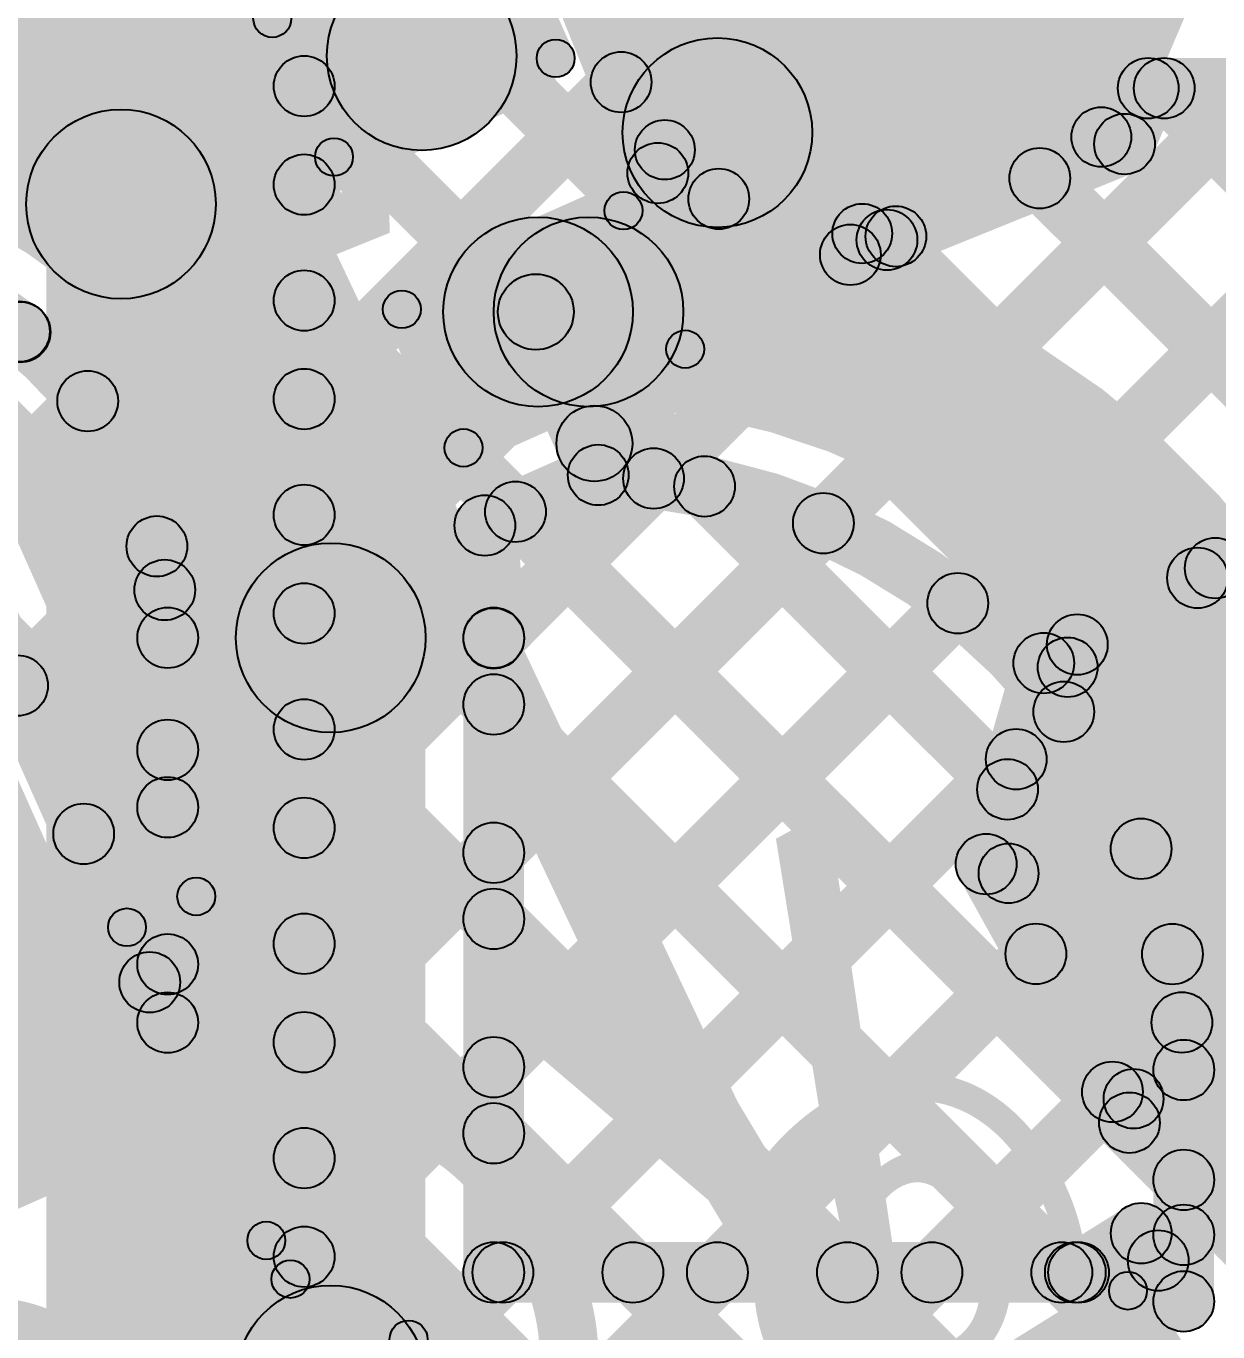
# Model space of a CAD drawing. Header units: millimetres. Extents: x -2.17 to 2.17, y -2.17 to 2.17.
# Drawn here: x -1.2422 to -1.085, y -0.6432 to -0.4709 of the extents above; entities that cross this region are included whole.
import ezdxf

# ---------------------------------------------------------------- set-up
doc = ezdxf.new("R2010")
doc.units = ezdxf.units.MM
doc.header["$MEASUREMENT"] = 0
for name, color, linetype in [('BottomLayer', 5, 'Continuous'), ('BottomOverlay', 54, 'Continuous'), ('BottomPaste', 16, 'Continuous'), ('BottomSolder', 6, 'Continuous'), ('Mechanical2', 216, 'Continuous'), ('TopLayer', 1, 'Continuous'), ('TopOverlay', 2, 'Continuous'), ('TopPaste', 8, 'Continuous'), ('TopSolder', 216, 'Continuous')]:
    doc.layers.add(name, color=color, linetype=linetype)

# ---------------------------------------------------------------- blocks, each defined once
blk = doc.blocks.new('TEST_POINT_B_108')
at = {"layer": 'BottomLayer'}
blk.add_hatch(color=5, dxfattribs=at).paths.add_polyline_path([(0.015, 0.03), (-0.015, 0.03), (-0.03, 0.015), (-0.03, -0.015), (-0.015, -0.03), (0.015, -0.03), (0.03, -0.015), (0.03, 0.015)])
at = {"layer": 'BottomOverlay'}
for points in [[(-0.01978, 0.03978), (-0.01422, 0.03422), (-0.03422, 0.01422), (-0.03978, 0.01978)], [(0.017, 0.04094), (0.017, 0.03306), (-0.017, 0.03306), (-0.017, 0.04094)], [(0.017, 0.04094), (0.017, 0.03306), (-0.017, 0.03306), (-0.017, 0.04094)], [(0.03978, 0.01978), (0.03422, 0.01422), (0.01422, 0.03422), (0.01978, 0.03978)], [(-0.03306, -0.017), (-0.04094, -0.017), (-0.04094, 0.017), (-0.03306, 0.017)], [(0.04094, -0.017), (0.03306, -0.017), (0.03306, 0.017), (0.04094, 0.017)], [(-0.01422, -0.03422), (-0.01978, -0.03978), (-0.03978, -0.01978), (-0.03422, -0.01422)], [(0.03422, -0.01422), (0.03978, -0.01978), (0.01978, -0.03978), (0.01422, -0.03422)], [(0.017, -0.03306), (0.017, -0.04094), (-0.017, -0.04094), (-0.017, -0.03306)], [(0.017, -0.03306), (0.017, -0.04094), (-0.017, -0.04094), (-0.017, -0.03306)]]:
    blk.add_hatch(color=54, dxfattribs=at).paths.add_polyline_path(points)
h = blk.add_hatch(color=54, dxfattribs=at)
edge = h.paths.add_edge_path()
edge.add_arc((-0.017, 0.037), 0.00394, 0, 360)
h = blk.add_hatch(color=54, dxfattribs=at)
edge = h.paths.add_edge_path()
edge.add_arc((-0.017, 0.037), 0.00394, 0, 360)
h = blk.add_hatch(color=54, dxfattribs=at)
edge = h.paths.add_edge_path()
edge.add_arc((-0.017, 0.037), 0.00394, 0, 360)
h = blk.add_hatch(color=54, dxfattribs=at)
edge = h.paths.add_edge_path()
edge.add_arc((0.017, 0.037), 0.00394, 0, 360)
h = blk.add_hatch(color=54, dxfattribs=at)
edge = h.paths.add_edge_path()
edge.add_arc((0.017, 0.037), 0.00394, 0, 360)
h = blk.add_hatch(color=54, dxfattribs=at)
edge = h.paths.add_edge_path()
edge.add_arc((0.017, 0.037), 0.00394, 0, 360)
h = blk.add_hatch(color=54, dxfattribs=at)
edge = h.paths.add_edge_path()
edge.add_arc((-0.037, 0.017), 0.00394, 0, 360)
h = blk.add_hatch(color=54, dxfattribs=at)
edge = h.paths.add_edge_path()
edge.add_arc((-0.037, 0.017), 0.00394, 0, 360)
h = blk.add_hatch(color=54, dxfattribs=at)
edge = h.paths.add_edge_path()
edge.add_arc((0.037, 0.017), 0.00394, 0, 360)
h = blk.add_hatch(color=54, dxfattribs=at)
edge = h.paths.add_edge_path()
edge.add_arc((0.037, 0.017), 0.00394, 0, 360)
h = blk.add_hatch(color=54, dxfattribs=at)
edge = h.paths.add_edge_path()
edge.add_arc((-0.037, -0.017), 0.00394, 0, 360)
h = blk.add_hatch(color=54, dxfattribs=at)
edge = h.paths.add_edge_path()
edge.add_arc((-0.037, -0.017), 0.00394, 0, 360)
h = blk.add_hatch(color=54, dxfattribs=at)
edge = h.paths.add_edge_path()
edge.add_arc((0.037, -0.017), 0.00394, 0, 360)
h = blk.add_hatch(color=54, dxfattribs=at)
edge = h.paths.add_edge_path()
edge.add_arc((0.037, -0.017), 0.00394, 0, 360)
h = blk.add_hatch(color=54, dxfattribs=at)
edge = h.paths.add_edge_path()
edge.add_arc((-0.017, -0.037), 0.00394, 0, 360)
h = blk.add_hatch(color=54, dxfattribs=at)
edge = h.paths.add_edge_path()
edge.add_arc((-0.017, -0.037), 0.00394, 0, 360)
h = blk.add_hatch(color=54, dxfattribs=at)
edge = h.paths.add_edge_path()
edge.add_arc((-0.017, -0.037), 0.00394, 0, 360)
h = blk.add_hatch(color=54, dxfattribs=at)
edge = h.paths.add_edge_path()
edge.add_arc((0.017, -0.037), 0.00394, 0, 360)
h = blk.add_hatch(color=54, dxfattribs=at)
edge = h.paths.add_edge_path()
edge.add_arc((0.017, -0.037), 0.00394, 0, 360)
h = blk.add_hatch(color=54, dxfattribs=at)
edge = h.paths.add_edge_path()
edge.add_arc((0.017, -0.037), 0.00394, 0, 360)
at = {"layer": 'BottomPaste'}
blk.add_hatch(color=16, dxfattribs=at).paths.add_polyline_path([(0.015, 0.03), (-0.015, 0.03), (-0.03, 0.015), (-0.03, -0.015), (-0.015, -0.03), (0.015, -0.03), (0.03, -0.015), (0.03, 0.015)])
at = {"layer": 'BottomSolder'}
blk.add_hatch(color=6, dxfattribs=at).paths.add_polyline_path([(0.017, 0.034), (-0.017, 0.034), (-0.034, 0.017), (-0.034, -0.017), (-0.017, -0.034), (0.017, -0.034), (0.034, -0.017), (0.034, 0.017)])
at = {"layer": 'BottomOverlay'}
for centre in [(-0.017, 0.037), (-0.017, 0.037), (-0.017, 0.037), (0.017, 0.037), (0.017, 0.037), (0.017, 0.037), (-0.037, 0.017), (-0.037, 0.017), (0.037, 0.017), (0.037, 0.017), (-0.037, -0.017), (-0.037, -0.017), (0.037, -0.017), (0.037, -0.017), (-0.017, -0.037), (-0.017, -0.037), (-0.017, -0.037), (0.017, -0.037), (0.017, -0.037), (0.017, -0.037)]:
    blk.add_circle(centre, 0.00394, dxfattribs=at)
blk = doc.blocks.new('TEST_POINT_B_110')
at = {"layer": 'BottomLayer'}
blk.add_hatch(color=5, dxfattribs=at).paths.add_polyline_path([(0.015, 0.03), (-0.015, 0.03), (-0.03, 0.015), (-0.03, -0.015), (-0.015, -0.03), (0.015, -0.03), (0.03, -0.015), (0.03, 0.015)])
at = {"layer": 'BottomOverlay'}
for points in [[(-0.01978, 0.03978), (-0.01422, 0.03422), (-0.03422, 0.01422), (-0.03978, 0.01978)], [(0.017, 0.04094), (0.017, 0.03306), (-0.017, 0.03306), (-0.017, 0.04094)], [(0.017, 0.04094), (0.017, 0.03306), (-0.017, 0.03306), (-0.017, 0.04094)], [(0.03978, 0.01978), (0.03422, 0.01422), (0.01422, 0.03422), (0.01978, 0.03978)], [(-0.03306, -0.017), (-0.04094, -0.017), (-0.04094, 0.017), (-0.03306, 0.017)], [(0.04094, -0.017), (0.03306, -0.017), (0.03306, 0.017), (0.04094, 0.017)], [(-0.01422, -0.03422), (-0.01978, -0.03978), (-0.03978, -0.01978), (-0.03422, -0.01422)], [(0.03422, -0.01422), (0.03978, -0.01978), (0.01978, -0.03978), (0.01422, -0.03422)], [(0.017, -0.03306), (0.017, -0.04094), (-0.017, -0.04094), (-0.017, -0.03306)], [(0.017, -0.03306), (0.017, -0.04094), (-0.017, -0.04094), (-0.017, -0.03306)]]:
    blk.add_hatch(color=54, dxfattribs=at).paths.add_polyline_path(points)
h = blk.add_hatch(color=54, dxfattribs=at)
edge = h.paths.add_edge_path()
edge.add_arc((-0.017, 0.037), 0.00394, 0, 360)
h = blk.add_hatch(color=54, dxfattribs=at)
edge = h.paths.add_edge_path()
edge.add_arc((-0.017, 0.037), 0.00394, 0, 360)
h = blk.add_hatch(color=54, dxfattribs=at)
edge = h.paths.add_edge_path()
edge.add_arc((-0.017, 0.037), 0.00394, 0, 360)
h = blk.add_hatch(color=54, dxfattribs=at)
edge = h.paths.add_edge_path()
edge.add_arc((0.017, 0.037), 0.00394, 0, 360)
h = blk.add_hatch(color=54, dxfattribs=at)
edge = h.paths.add_edge_path()
edge.add_arc((0.017, 0.037), 0.00394, 0, 360)
h = blk.add_hatch(color=54, dxfattribs=at)
edge = h.paths.add_edge_path()
edge.add_arc((0.017, 0.037), 0.00394, 0, 360)
h = blk.add_hatch(color=54, dxfattribs=at)
edge = h.paths.add_edge_path()
edge.add_arc((-0.037, 0.017), 0.00394, 0, 360)
h = blk.add_hatch(color=54, dxfattribs=at)
edge = h.paths.add_edge_path()
edge.add_arc((-0.037, 0.017), 0.00394, 0, 360)
h = blk.add_hatch(color=54, dxfattribs=at)
edge = h.paths.add_edge_path()
edge.add_arc((0.037, 0.017), 0.00394, 0, 360)
h = blk.add_hatch(color=54, dxfattribs=at)
edge = h.paths.add_edge_path()
edge.add_arc((0.037, 0.017), 0.00394, 0, 360)
h = blk.add_hatch(color=54, dxfattribs=at)
edge = h.paths.add_edge_path()
edge.add_arc((-0.037, -0.017), 0.00394, 0, 360)
h = blk.add_hatch(color=54, dxfattribs=at)
edge = h.paths.add_edge_path()
edge.add_arc((-0.037, -0.017), 0.00394, 0, 360)
h = blk.add_hatch(color=54, dxfattribs=at)
edge = h.paths.add_edge_path()
edge.add_arc((0.037, -0.017), 0.00394, 0, 360)
h = blk.add_hatch(color=54, dxfattribs=at)
edge = h.paths.add_edge_path()
edge.add_arc((0.037, -0.017), 0.00394, 0, 360)
h = blk.add_hatch(color=54, dxfattribs=at)
edge = h.paths.add_edge_path()
edge.add_arc((-0.017, -0.037), 0.00394, 0, 360)
h = blk.add_hatch(color=54, dxfattribs=at)
edge = h.paths.add_edge_path()
edge.add_arc((-0.017, -0.037), 0.00394, 0, 360)
h = blk.add_hatch(color=54, dxfattribs=at)
edge = h.paths.add_edge_path()
edge.add_arc((-0.017, -0.037), 0.00394, 0, 360)
h = blk.add_hatch(color=54, dxfattribs=at)
edge = h.paths.add_edge_path()
edge.add_arc((0.017, -0.037), 0.00394, 0, 360)
h = blk.add_hatch(color=54, dxfattribs=at)
edge = h.paths.add_edge_path()
edge.add_arc((0.017, -0.037), 0.00394, 0, 360)
h = blk.add_hatch(color=54, dxfattribs=at)
edge = h.paths.add_edge_path()
edge.add_arc((0.017, -0.037), 0.00394, 0, 360)
at = {"layer": 'BottomPaste'}
blk.add_hatch(color=16, dxfattribs=at).paths.add_polyline_path([(0.015, 0.03), (-0.015, 0.03), (-0.03, 0.015), (-0.03, -0.015), (-0.015, -0.03), (0.015, -0.03), (0.03, -0.015), (0.03, 0.015)])
at = {"layer": 'BottomSolder'}
blk.add_hatch(color=6, dxfattribs=at).paths.add_polyline_path([(0.017, 0.034), (-0.017, 0.034), (-0.034, 0.017), (-0.034, -0.017), (-0.017, -0.034), (0.017, -0.034), (0.034, -0.017), (0.034, 0.017)])
at = {"layer": 'BottomOverlay'}
for centre in [(-0.017, 0.037), (-0.017, 0.037), (-0.017, 0.037), (0.017, 0.037), (0.017, 0.037), (0.017, 0.037), (-0.037, 0.017), (-0.037, 0.017), (0.037, 0.017), (0.037, 0.017), (-0.037, -0.017), (-0.037, -0.017), (0.037, -0.017), (0.037, -0.017), (-0.017, -0.037), (-0.017, -0.037), (-0.017, -0.037), (0.017, -0.037), (0.017, -0.037), (0.017, -0.037)]:
    blk.add_circle(centre, 0.00394, dxfattribs=at)
blk = doc.blocks.new('WS2812B_M____178')
at = {"layer": 'TopLayer'}
blk.add_hatch(color=1, dxfattribs=at).paths.add_polyline_path([(0.03504, 0.05079), (0.09409, 0.05079), (0.09409, 0.01142), (0.03504, 0.01142)])
at = {"layer": 'TopOverlay'}
for points in [[(-0.07, 0.0675), (-0.07, 0.0725), (0.07, 0.0725), (0.07, 0.0675)], [(0.0725, 0.06), (0.0675, 0.06), (0.0675, 0.07), (0.0725, 0.07)]]:
    blk.add_hatch(color=2, dxfattribs=at).paths.add_polyline_path(points)
h = blk.add_hatch(color=2, dxfattribs=at)
edge = h.paths.add_edge_path()
edge.add_arc((0.07, 0.07), 0.0025, 0, 360)
h = blk.add_hatch(color=2, dxfattribs=at)
edge = h.paths.add_edge_path()
edge.add_arc((0.07, 0.07), 0.0025, 0, 360)
h = blk.add_hatch(color=2, dxfattribs=at)
edge = h.paths.add_edge_path()
edge.add_arc((0.07, 0.06), 0.0025, 0, 360)
at = {"layer": 'TopPaste'}
blk.add_hatch(color=8, dxfattribs=at).paths.add_polyline_path([(0.03504, 0.05079), (0.09409, 0.05079), (0.09409, 0.01142), (0.03504, 0.01142)])
at = {"layer": 'TopSolder'}
blk.add_hatch(color=216, dxfattribs=at).paths.add_polyline_path([(0.03104, 0.05479), (0.09809, 0.05479), (0.09809, 0.00742), (0.03104, 0.00742)])
at = {"layer": 'TopOverlay'}
for centre in [(0.07, 0.07), (0.07, 0.07), (0.07, 0.06)]:
    blk.add_circle(centre, 0.0025, dxfattribs=at)
blk = doc.blocks.new('WS2812B_M____179')
at = {"layer": 'TopLayer'}
blk.add_hatch(color=1, dxfattribs=at).paths.add_polyline_path([(-0.09409, 0.05079), (-0.03504, 0.05079), (-0.03504, 0.01142), (-0.09409, 0.01142)])
at = {"layer": 'TopOverlay'}
h = blk.add_hatch(color=2, dxfattribs=at)
edge = h.paths.add_edge_path()
edge.add_arc((-0.07, 0.07), 0.0025, 0, 360)
h = blk.add_hatch(color=2, dxfattribs=at)
edge = h.paths.add_edge_path()
edge.add_arc((-0.07, 0.07), 0.0025, 0, 360)
for points in [[(-0.07, 0.0675), (-0.07, 0.0725), (0.07, 0.0725), (0.07, 0.0675)], [(-0.0675, 0.06), (-0.0725, 0.06), (-0.0725, 0.07), (-0.0675, 0.07)]]:
    blk.add_hatch(color=2, dxfattribs=at).paths.add_polyline_path(points)
h = blk.add_hatch(color=2, dxfattribs=at)
edge = h.paths.add_edge_path()
edge.add_arc((-0.091, 0.061), 0.0025, 0, 360)
h = blk.add_hatch(color=2, dxfattribs=at)
edge = h.paths.add_edge_path()
edge.add_arc((-0.085, 0.061), 0.0025, 0, 360)
at = {"layer": 'TopPaste'}
blk.add_hatch(color=8, dxfattribs=at).paths.add_polyline_path([(-0.09409, 0.05079), (-0.03504, 0.05079), (-0.03504, 0.01142), (-0.09409, 0.01142)])
at = {"layer": 'TopSolder'}
blk.add_hatch(color=216, dxfattribs=at).paths.add_polyline_path([(-0.09809, 0.05479), (-0.03104, 0.05479), (-0.03104, 0.00742), (-0.09809, 0.00742)])
at = {"layer": 'TopOverlay', "const_width": 0.005}
blk.add_lwpolyline([(-0.085, 0.061, 1), (-0.091, 0.061, 1)], format="xyb", close=True, dxfattribs=at)
at = {"layer": 'TopOverlay'}
for centre in [(-0.07, 0.07), (-0.07, 0.07), (-0.091, 0.061), (-0.085, 0.061)]:
    blk.add_circle(centre, 0.0025, dxfattribs=at)
blk = doc.blocks.new('C__0402_352')
at = {"layer": 'TopLayer'}
for points in [[(-0.0275, -0.0125), (-0.0275, 0.0125), (-0.0095, 0.0125), (-0.0095, -0.0125)], [(0.0095, -0.0125), (0.0095, 0.0125), (0.0275, 0.0125), (0.0275, -0.0125)]]:
    blk.add_hatch(color=1, dxfattribs=at).paths.add_polyline_path(points)
at = {"layer": 'TopOverlay'}
h = blk.add_hatch(color=2, dxfattribs=at)
edge = h.paths.add_edge_path()
edge.add_arc((-0.031, 0.016), 0.0025, 0, 360)
h = blk.add_hatch(color=2, dxfattribs=at)
edge = h.paths.add_edge_path()
edge.add_arc((-0.031, 0.016), 0.0025, 0, 360)
for points in [[(-0.011, 0.0185), (-0.011, 0.0135), (-0.031, 0.0135), (-0.031, 0.0185)], [(0.031, 0.0185), (0.031, 0.0135), (0.011, 0.0135), (0.011, 0.0185)], [(-0.0335, 0.016), (-0.0285, 0.016), (-0.0285, -0.016), (-0.0335, -0.016)], [(0.0285, 0.016), (0.0335, 0.016), (0.0335, -0.016), (0.0285, -0.016)], [(-0.011, -0.0135), (-0.011, -0.0185), (-0.031, -0.0185), (-0.031, -0.0135)], [(0.031, -0.0135), (0.031, -0.0185), (0.011, -0.0185), (0.011, -0.0135)]]:
    blk.add_hatch(color=2, dxfattribs=at).paths.add_polyline_path(points)
h = blk.add_hatch(color=2, dxfattribs=at)
edge = h.paths.add_edge_path()
edge.add_arc((-0.011, 0.016), 0.0025, 0, 360)
h = blk.add_hatch(color=2, dxfattribs=at)
edge = h.paths.add_edge_path()
edge.add_arc((0.011, 0.016), 0.0025, 0, 360)
h = blk.add_hatch(color=2, dxfattribs=at)
edge = h.paths.add_edge_path()
edge.add_arc((0.031, 0.016), 0.0025, 0, 360)
h = blk.add_hatch(color=2, dxfattribs=at)
edge = h.paths.add_edge_path()
edge.add_arc((0.031, 0.016), 0.0025, 0, 360)
h = blk.add_hatch(color=2, dxfattribs=at)
edge = h.paths.add_edge_path()
edge.add_arc((-0.031, -0.016), 0.0025, 0, 360)
h = blk.add_hatch(color=2, dxfattribs=at)
edge = h.paths.add_edge_path()
edge.add_arc((-0.031, -0.016), 0.0025, 0, 360)
h = blk.add_hatch(color=2, dxfattribs=at)
edge = h.paths.add_edge_path()
edge.add_arc((-0.011, -0.016), 0.0025, 0, 360)
h = blk.add_hatch(color=2, dxfattribs=at)
edge = h.paths.add_edge_path()
edge.add_arc((0.011, -0.016), 0.0025, 0, 360)
h = blk.add_hatch(color=2, dxfattribs=at)
edge = h.paths.add_edge_path()
edge.add_arc((0.031, -0.016), 0.0025, 0, 360)
h = blk.add_hatch(color=2, dxfattribs=at)
edge = h.paths.add_edge_path()
edge.add_arc((0.031, -0.016), 0.0025, 0, 360)
at = {"layer": 'TopPaste'}
for points in [[(-0.0275, -0.0125), (-0.0275, 0.0125), (-0.0095, 0.0125), (-0.0095, -0.0125)], [(0.0095, -0.0125), (0.0095, 0.0125), (0.0275, 0.0125), (0.0275, -0.0125)]]:
    blk.add_hatch(color=8, dxfattribs=at).paths.add_polyline_path(points)
at = {"layer": 'TopSolder'}
for points in [[(-0.02986, -0.01486), (-0.02986, 0.01486), (-0.00714, 0.01486), (-0.00714, -0.01486)], [(0.00714, -0.01486), (0.00714, 0.01486), (0.02986, 0.01486), (0.02986, -0.01486)]]:
    blk.add_hatch(color=216, dxfattribs=at).paths.add_polyline_path(points)
at = {"layer": 'TopOverlay'}
for centre in [(-0.031, 0.016), (-0.031, 0.016), (-0.011, 0.016), (0.011, 0.016), (0.031, 0.016), (0.031, 0.016), (-0.031, -0.016), (-0.031, -0.016), (-0.011, -0.016), (0.011, -0.016), (0.031, -0.016), (0.031, -0.016)]:
    blk.add_circle(centre, 0.0025, dxfattribs=at)
blk = doc.blocks.new('C__0402_353')
at = {"layer": 'TopLayer'}
for points in [[(-0.0275, -0.0125), (-0.0275, 0.0125), (-0.0095, 0.0125), (-0.0095, -0.0125)], [(0.0095, -0.0125), (0.0095, 0.0125), (0.0275, 0.0125), (0.0275, -0.0125)]]:
    blk.add_hatch(color=1, dxfattribs=at).paths.add_polyline_path(points)
at = {"layer": 'TopOverlay'}
h = blk.add_hatch(color=2, dxfattribs=at)
edge = h.paths.add_edge_path()
edge.add_arc((-0.031, 0.016), 0.0025, 0, 360)
h = blk.add_hatch(color=2, dxfattribs=at)
edge = h.paths.add_edge_path()
edge.add_arc((-0.031, 0.016), 0.0025, 0, 360)
for points in [[(-0.011, 0.0185), (-0.011, 0.0135), (-0.031, 0.0135), (-0.031, 0.0185)], [(0.031, 0.0185), (0.031, 0.0135), (0.011, 0.0135), (0.011, 0.0185)], [(-0.0335, 0.016), (-0.0285, 0.016), (-0.0285, -0.016), (-0.0335, -0.016)], [(0.0285, 0.016), (0.0335, 0.016), (0.0335, -0.016), (0.0285, -0.016)], [(-0.011, -0.0135), (-0.011, -0.0185), (-0.031, -0.0185), (-0.031, -0.0135)], [(0.031, -0.0135), (0.031, -0.0185), (0.011, -0.0185), (0.011, -0.0135)]]:
    blk.add_hatch(color=2, dxfattribs=at).paths.add_polyline_path(points)
h = blk.add_hatch(color=2, dxfattribs=at)
edge = h.paths.add_edge_path()
edge.add_arc((-0.011, 0.016), 0.0025, 0, 360)
h = blk.add_hatch(color=2, dxfattribs=at)
edge = h.paths.add_edge_path()
edge.add_arc((0.011, 0.016), 0.0025, 0, 360)
h = blk.add_hatch(color=2, dxfattribs=at)
edge = h.paths.add_edge_path()
edge.add_arc((0.031, 0.016), 0.0025, 0, 360)
h = blk.add_hatch(color=2, dxfattribs=at)
edge = h.paths.add_edge_path()
edge.add_arc((0.031, 0.016), 0.0025, 0, 360)
h = blk.add_hatch(color=2, dxfattribs=at)
edge = h.paths.add_edge_path()
edge.add_arc((-0.031, -0.016), 0.0025, 0, 360)
h = blk.add_hatch(color=2, dxfattribs=at)
edge = h.paths.add_edge_path()
edge.add_arc((-0.031, -0.016), 0.0025, 0, 360)
h = blk.add_hatch(color=2, dxfattribs=at)
edge = h.paths.add_edge_path()
edge.add_arc((-0.011, -0.016), 0.0025, 0, 360)
h = blk.add_hatch(color=2, dxfattribs=at)
edge = h.paths.add_edge_path()
edge.add_arc((0.011, -0.016), 0.0025, 0, 360)
h = blk.add_hatch(color=2, dxfattribs=at)
edge = h.paths.add_edge_path()
edge.add_arc((0.031, -0.016), 0.0025, 0, 360)
h = blk.add_hatch(color=2, dxfattribs=at)
edge = h.paths.add_edge_path()
edge.add_arc((0.031, -0.016), 0.0025, 0, 360)
at = {"layer": 'TopPaste'}
for points in [[(-0.0275, -0.0125), (-0.0275, 0.0125), (-0.0095, 0.0125), (-0.0095, -0.0125)], [(0.0095, -0.0125), (0.0095, 0.0125), (0.0275, 0.0125), (0.0275, -0.0125)]]:
    blk.add_hatch(color=8, dxfattribs=at).paths.add_polyline_path(points)
at = {"layer": 'TopSolder'}
for points in [[(-0.02986, -0.01486), (-0.02986, 0.01486), (-0.00714, 0.01486), (-0.00714, -0.01486)], [(0.00714, -0.01486), (0.00714, 0.01486), (0.02986, 0.01486), (0.02986, -0.01486)]]:
    blk.add_hatch(color=216, dxfattribs=at).paths.add_polyline_path(points)
at = {"layer": 'TopOverlay'}
for centre in [(-0.031, 0.016), (-0.031, 0.016), (-0.011, 0.016), (0.011, 0.016), (0.031, 0.016), (0.031, 0.016), (-0.031, -0.016), (-0.031, -0.016), (-0.011, -0.016), (0.011, -0.016), (0.031, -0.016), (0.031, -0.016)]:
    blk.add_circle(centre, 0.0025, dxfattribs=at)

msp = doc.modelspace()

# ---------------------------------------------------------------- hatches: boundary and pattern name
at = {"layer": 'BottomLayer'}
for points in [[(-1.2145, -1.532), (-1.2395, -1.532), (-1.2395, -0.38061), (-1.2145, -0.38061)], [(-1.2015, -1.532), (-1.2095, -1.532), (-1.2095, -0.38061), (-1.2015, -0.38061)], [(-1.20833, -0.45338), (-1.20267, -0.44772), (-1.10072, -0.54968), (-1.10637, -0.55533)], [(-1.17717, -0.45564), (-1.16976, -0.45264), (-1.15515, -0.4888), (-1.16256, -0.4918)], [(-1.20267, -0.49465), (-1.20833, -0.489), (-1.17467, -0.45534), (-1.16901, -0.46099)], [(-1.09419, -0.48311), (-1.09419, -0.47511), (-1.01947, -0.47511), (-1.01947, -0.48311)], [(-1.20267, -0.52294), (-1.20833, -0.51728), (-1.16653, -0.47548), (-1.16087, -0.48114)], [(-1.20833, -0.48166), (-1.20267, -0.476), (-1.10991, -0.56877), (-1.11556, -0.57443)], [(-1.20267, -0.63608), (-1.20833, -0.63042), (-1.05419, -0.47628), (-1.04854, -0.48194)], [(-1.20267, -0.60779), (-1.20833, -0.60213), (-1.08248, -0.47628), (-1.07682, -0.48194)], [(-1.09491, -0.48194), (-1.08926, -0.47628), (-1.00687, -0.55867), (-1.01252, -0.56433)], [(-1.08485, -0.54654), (-1.09051, -0.54088), (-1.02591, -0.47628), (-1.02025, -0.48194)], [(-1.09363, -0.48803), (-1.10099, -0.4849), (-1.09787, -0.47755), (-1.09051, -0.48067)], [(-1.13197, -0.50478), (-1.13497, -0.49737), (-1.09881, -0.48276), (-1.09581, -0.49017)], [(-1.16042, -0.49398), (-1.15729, -0.48662), (-1.13191, -0.49739), (-1.13503, -0.50476)], [(-1.11132, -0.49381), (-1.10567, -0.48816), (-1.05642, -0.53741), (-1.06207, -0.54306)], [(-1.20267, -0.55122), (-1.20833, -0.54557), (-1.15365, -0.49088), (-1.14799, -0.49654)], [(-1.20267, -0.57951), (-1.20833, -0.57385), (-1.1303, -0.49582), (-1.12465, -0.50148)], [(-1.13147, -0.50195), (-1.12581, -0.4963), (-1.08252, -0.53959), (-1.08817, -0.54525)], [(-1.20833, -0.50995), (-1.20267, -0.50429), (-1.03059, -0.67637), (-1.03625, -0.68203)], [(-1.20833, -0.53823), (-1.20267, -0.53257), (-1.03552, -0.69973), (-1.04118, -0.70538)], [(-1.10602, -0.55845), (-1.1099, -0.55146), (-1.07579, -0.53255), (-1.07191, -0.53954)], [(-1.11172, -0.58257), (-1.11941, -0.58036), (-1.11181, -0.55385), (-1.10412, -0.55606)], [(-1.20833, -0.56651), (-1.20267, -0.56086), (-1.01467, -0.74886), (-1.02033, -0.75451)], [(-1.20267, -0.66436), (-1.20833, -0.6587), (-1.11443, -0.5648), (-1.10877, -0.57046)], [(-1.11906, -0.5834), (-1.11207, -0.57952), (-1.09316, -0.61363), (-1.10015, -0.61751)], [(-1.20833, -0.5948), (-1.20267, -0.58914), (-1.01467, -0.77714), (-1.02033, -0.7828)], [(-1.20267, -0.69264), (-1.20833, -0.68699), (-1.11182, -0.59048), (-1.10617, -0.59614)], [(-1.20267, -0.72093), (-1.20833, -0.71527), (-1.10174, -0.60868), (-1.09608, -0.61434)], [(-1.09776, -0.61942), (-1.09555, -0.61173), (-1.06904, -0.61933), (-1.07125, -0.62702)], [(-1.20833, -0.62308), (-1.20267, -0.61743), (-1.01467, -0.80543), (-1.02033, -0.81108)], [(-1.20267, -0.74921), (-1.20833, -0.74356), (-1.08241, -0.61764), (-1.07676, -0.6233)]]:
    msp.add_hatch(color=5, dxfattribs=at).paths.add_polyline_path(points)
h = msp.add_hatch(color=5, dxfattribs=at)
edge = h.paths.add_edge_path()
edge.add_arc((-1.2055, -0.47883), 0.004, 0, 360)
h = msp.add_hatch(color=5, dxfattribs=at)
edge = h.paths.add_edge_path()
edge.add_arc((-1.1637, -0.47831), 0.004, 0, 360)
h = msp.add_hatch(color=5, dxfattribs=at)
edge = h.paths.add_edge_path()
edge.add_arc((-1.09419, -0.47911), 0.004, 0, 360)
h = msp.add_hatch(color=5, dxfattribs=at)
edge = h.paths.add_edge_path()
edge.add_arc((-1.09419, -0.47911), 0.004, 0, 360)
h = msp.add_hatch(color=5, dxfattribs=at)
edge = h.paths.add_edge_path()
edge.add_arc((-1.09208, -0.47911), 0.004, 0, 360)
h = msp.add_hatch(color=5, dxfattribs=at)
edge = h.paths.add_edge_path()
edge.add_arc((-1.09731, -0.48647), 0.004, 0, 360)
h = msp.add_hatch(color=5, dxfattribs=at)
edge = h.paths.add_edge_path()
edge.add_arc((-1.09731, -0.48647), 0.004, 0, 360)
h = msp.add_hatch(color=5, dxfattribs=at)
edge = h.paths.add_edge_path()
edge.add_arc((-1.15886, -0.4903), 0.004, 0, 360)
h = msp.add_hatch(color=5, dxfattribs=at)
edge = h.paths.add_edge_path()
edge.add_arc((-1.15886, -0.4903), 0.004, 0, 360)
h = msp.add_hatch(color=5, dxfattribs=at)
edge = h.paths.add_edge_path()
edge.add_arc((-1.10849, -0.49098), 0.004, 0, 360)
h = msp.add_hatch(color=5, dxfattribs=at)
edge = h.paths.add_edge_path()
edge.add_arc((-1.2055, -0.49183), 0.004, 0, 360)
h = msp.add_hatch(color=5, dxfattribs=at)
edge = h.paths.add_edge_path()
edge.add_arc((-1.15082, -0.49371), 0.004, 0, 360)
h = msp.add_hatch(color=5, dxfattribs=at)
edge = h.paths.add_edge_path()
edge.add_arc((-1.12864, -0.49912), 0.004, 0, 360)
h = msp.add_hatch(color=5, dxfattribs=at)
edge = h.paths.add_edge_path()
edge.add_arc((-1.12747, -0.49865), 0.004, 0, 360)
h = msp.add_hatch(color=5, dxfattribs=at)
edge = h.paths.add_edge_path()
edge.add_arc((-1.13347, -0.50108), 0.004, 0, 360)
h = msp.add_hatch(color=5, dxfattribs=at)
edge = h.paths.add_edge_path()
edge.add_arc((-1.13347, -0.50108), 0.004, 0, 360)
h = msp.add_hatch(color=5, dxfattribs=at)
edge = h.paths.add_edge_path()
edge.add_arc((-1.2055, -0.50712), 0.004, 0, 360)
h = msp.add_hatch(color=5, dxfattribs=at)
edge = h.paths.add_edge_path()
edge.add_arc((-1.2055, -0.52011), 0.004, 0, 360)
h = msp.add_hatch(color=5, dxfattribs=at)
edge = h.paths.add_edge_path()
edge.add_arc((-1.2055, -0.5354), 0.004, 0, 360)
h = msp.add_hatch(color=5, dxfattribs=at)
edge = h.paths.add_edge_path()
edge.add_arc((-1.08535, -0.54242), 0.004, 0, 360)
h = msp.add_hatch(color=5, dxfattribs=at)
edge = h.paths.add_edge_path()
edge.add_arc((-1.08768, -0.54371), 0.004, 0, 360)
h = msp.add_hatch(color=5, dxfattribs=at)
edge = h.paths.add_edge_path()
edge.add_arc((-1.2055, -0.54839), 0.004, 0, 360)
h = msp.add_hatch(color=5, dxfattribs=at)
edge = h.paths.add_edge_path()
edge.add_arc((-1.10354, -0.5525), 0.004, 0, 360)
h = msp.add_hatch(color=5, dxfattribs=at)
edge = h.paths.add_edge_path()
edge.add_arc((-1.10796, -0.55495), 0.004, 0, 360)
h = msp.add_hatch(color=5, dxfattribs=at)
edge = h.paths.add_edge_path()
edge.add_arc((-1.10796, -0.55495), 0.004, 0, 360)
h = msp.add_hatch(color=5, dxfattribs=at)
edge = h.paths.add_edge_path()
edge.add_arc((-1.2055, -0.56369), 0.004, 0, 360)
h = msp.add_hatch(color=5, dxfattribs=at)
edge = h.paths.add_edge_path()
edge.add_arc((-1.1116, -0.56763), 0.004, 0, 360)
h = msp.add_hatch(color=5, dxfattribs=at)
edge = h.paths.add_edge_path()
edge.add_arc((-1.11274, -0.5716), 0.004, 0, 360)
h = msp.add_hatch(color=5, dxfattribs=at)
edge = h.paths.add_edge_path()
edge.add_arc((-1.2055, -0.57668), 0.004, 0, 360)
h = msp.add_hatch(color=5, dxfattribs=at)
edge = h.paths.add_edge_path()
edge.add_arc((-1.11556, -0.58146), 0.004, 0, 360)
h = msp.add_hatch(color=5, dxfattribs=at)
edge = h.paths.add_edge_path()
edge.add_arc((-1.11556, -0.58146), 0.004, 0, 360)
h = msp.add_hatch(color=5, dxfattribs=at)
edge = h.paths.add_edge_path()
edge.add_arc((-1.2055, -0.59197), 0.004, 0, 360)
h = msp.add_hatch(color=5, dxfattribs=at)
edge = h.paths.add_edge_path()
edge.add_arc((-1.109, -0.59331), 0.004, 0, 360)
h = msp.add_hatch(color=5, dxfattribs=at)
edge = h.paths.add_edge_path()
edge.add_arc((-1.2055, -0.60496), 0.004, 0, 360)
h = msp.add_hatch(color=5, dxfattribs=at)
edge = h.paths.add_edge_path()
edge.add_arc((-1.09891, -0.61151), 0.004, 0, 360)
h = msp.add_hatch(color=5, dxfattribs=at)
edge = h.paths.add_edge_path()
edge.add_arc((-1.09666, -0.61557), 0.004, 0, 360)
h = msp.add_hatch(color=5, dxfattribs=at)
edge = h.paths.add_edge_path()
edge.add_arc((-1.09666, -0.61557), 0.004, 0, 360)
h = msp.add_hatch(color=5, dxfattribs=at)
edge = h.paths.add_edge_path()
edge.add_arc((-1.2055, -0.62025), 0.004, 0, 360)
h = msp.add_hatch(color=5, dxfattribs=at)
edge = h.paths.add_edge_path()
edge.add_arc((-1.2055, -0.63325), 0.004, 0, 360)
at = {"layer": 'TopLayer'}
for points in [[(-1.1385, -0.48497), (-1.1635, -0.48497), (-1.1635, -0.41583), (-1.1385, -0.41583)], [(-1.29279, -0.48732), (-1.29279, -0.46232), (-1.19, -0.46232), (-1.19, -0.48732)], [(-1.27151, -0.50333), (-1.26586, -0.49767), (-1.22106, -0.54247), (-1.22672, -0.54813)], [(-1.17465, -0.52112), (-1.17465, -0.49612), (-1.168, -0.49612), (-1.168, -0.52112)], [(-1.17952, -0.51066), (-1.17038, -0.50659), (-1.16266, -0.52395), (-1.17179, -0.52801)], [(-1.27376, -0.56575), (-1.27942, -0.56009), (-1.23688, -0.51755), (-1.23122, -0.52321)], [(-1.18004, -0.54045), (-1.1833, -0.53314), (-1.16834, -0.52648), (-1.16509, -0.53379)], [(-1.17767, -0.55451), (-1.18333, -0.54885), (-1.16224, -0.52777), (-1.15659, -0.53342)], [(-1.15553, -0.53446), (-1.14988, -0.5288), (-1.08818, -0.5905), (-1.09383, -0.59616)], [(-1.18045, -0.53782), (-1.1748, -0.53216), (-1.08667, -0.62029), (-1.09233, -0.62595)], [(-1.17767, -0.58279), (-1.18333, -0.57713), (-1.13986, -0.53366), (-1.1342, -0.53932)], [(-1.24047, -0.56073), (-1.24612, -0.55508), (-1.22776, -0.53672), (-1.22211, -0.54237)], [(-1.17767, -0.61108), (-1.18333, -0.60542), (-1.12213, -0.54422), (-1.11648, -0.54988)], [(-1.2506, -0.55134), (-1.24329, -0.54809), (-1.21985, -0.60074), (-1.22715, -0.60399)], [(-1.24912, -0.55401), (-1.24346, -0.54835), (-1.22067, -0.57114), (-1.22633, -0.5768)], [(-1.2195, -0.60237), (-1.2275, -0.60237), (-1.2275, -0.55161), (-1.2195, -0.55161)], [(-1.1895, -0.64953), (-1.2145, -0.64953), (-1.2145, -0.55161), (-1.1895, -0.55161)], [(-1.1765, -0.63532), (-1.1845, -0.63532), (-1.1845, -0.55161), (-1.1765, -0.55161)], [(-1.18333, -0.56323), (-1.17767, -0.55757), (-1.10275, -0.63249), (-1.10841, -0.63815)], [(-1.17646, -0.63815), (-1.18212, -0.63249), (-1.10815, -0.55853), (-1.1025, -0.56419)], [(-1.23175, -0.5803), (-1.23741, -0.57465), (-1.22633, -0.56357), (-1.22067, -0.56922)], [(-1.14818, -0.63815), (-1.15384, -0.63249), (-1.09795, -0.57661), (-1.0923, -0.58227)], [(-1.18333, -0.59151), (-1.17767, -0.58586), (-1.13103, -0.63249), (-1.13669, -0.63815)], [(-1.22304, -0.59988), (-1.2287, -0.59422), (-1.22633, -0.59185), (-1.22067, -0.59751)], [(-1.11989, -0.63815), (-1.12555, -0.63249), (-1.09258, -0.59952), (-1.08692, -0.60518)], [(-1.0855, -0.63914), (-1.0935, -0.63914), (-1.0935, -0.60862), (-1.0855, -0.60862)], [(-1.18333, -0.6198), (-1.17767, -0.61414), (-1.15932, -0.63249), (-1.16498, -0.63815)], [(-1.10125, -0.63872), (-1.10549, -0.63193), (-1.09723, -0.62677), (-1.09299, -0.63356)], [(-1.0985, -0.63228), (-1.09172, -0.62804), (-1.08611, -0.63702), (-1.09289, -0.64126)], [(-1.09004, -0.63658), (-1.0957, -0.63092), (-1.09233, -0.62756), (-1.08667, -0.63321)], [(-1.1805, -0.63932), (-1.1805, -0.63132), (-1.1038, -0.63132), (-1.1038, -0.63932)]]:
    msp.add_hatch(color=1, dxfattribs=at).paths.add_polyline_path(points)
h = msp.add_hatch(color=1, dxfattribs=at)
edge = h.paths.add_edge_path()
edge.add_arc((-1.19, -0.47482), 0.0125, 0, 360)
h = msp.add_hatch(color=1, dxfattribs=at)
edge = h.paths.add_edge_path()
edge.add_arc((-1.151, -0.48497), 0.0125, 0, 360)
h = msp.add_hatch(color=1, dxfattribs=at)
edge = h.paths.add_edge_path()
edge.add_arc((-1.151, -0.48497), 0.0125, 0, 360)
h = msp.add_hatch(color=1, dxfattribs=at)
edge = h.paths.add_edge_path()
edge.add_arc((-1.22966, -0.4944), 0.0125, 0, 360)
h = msp.add_hatch(color=1, dxfattribs=at)
edge = h.paths.add_edge_path()
edge.add_arc((-1.22966, -0.4944), 0.0125, 0, 360)
h = msp.add_hatch(color=1, dxfattribs=at)
edge = h.paths.add_edge_path()
edge.add_arc((-1.17465, -0.50862), 0.0125, 0, 360)
h = msp.add_hatch(color=1, dxfattribs=at)
edge = h.paths.add_edge_path()
edge.add_arc((-1.17465, -0.50862), 0.0125, 0, 360)
h = msp.add_hatch(color=1, dxfattribs=at)
edge = h.paths.add_edge_path()
edge.add_arc((-1.168, -0.50862), 0.0125, 0, 360)
h = msp.add_hatch(color=1, dxfattribs=at)
edge = h.paths.add_edge_path()
edge.add_arc((-1.168, -0.50862), 0.0125, 0, 360)
h = msp.add_hatch(color=1, dxfattribs=at)
edge = h.paths.add_edge_path()
edge.add_arc((-1.17495, -0.50862), 0.005, 0, 360)
h = msp.add_hatch(color=1, dxfattribs=at)
edge = h.paths.add_edge_path()
edge.add_arc((-1.24306, -0.51121), 0.004, 0, 360)
h = msp.add_hatch(color=1, dxfattribs=at)
edge = h.paths.add_edge_path()
edge.add_arc((-1.24297, -0.51128), 0.004, 0, 360)
h = msp.add_hatch(color=1, dxfattribs=at)
edge = h.paths.add_edge_path()
edge.add_arc((-1.23405, -0.52038), 0.004, 0, 360)
h = msp.add_hatch(color=1, dxfattribs=at)
edge = h.paths.add_edge_path()
edge.add_arc((-1.16722, -0.52598), 0.005, 0, 360)
h = msp.add_hatch(color=1, dxfattribs=at)
edge = h.paths.add_edge_path()
edge.add_arc((-1.16672, -0.53013), 0.004, 0, 360)
h = msp.add_hatch(color=1, dxfattribs=at)
edge = h.paths.add_edge_path()
edge.add_arc((-1.16672, -0.53013), 0.004, 0, 360)
h = msp.add_hatch(color=1, dxfattribs=at)
edge = h.paths.add_edge_path()
edge.add_arc((-1.15942, -0.53059), 0.004, 0, 360)
h = msp.add_hatch(color=1, dxfattribs=at)
edge = h.paths.add_edge_path()
edge.add_arc((-1.1527, -0.53163), 0.004, 0, 360)
h = msp.add_hatch(color=1, dxfattribs=at)
edge = h.paths.add_edge_path()
edge.add_arc((-1.17763, -0.53499), 0.004, 0, 360)
h = msp.add_hatch(color=1, dxfattribs=at)
edge = h.paths.add_edge_path()
edge.add_arc((-1.18167, -0.53679), 0.004, 0, 360)
h = msp.add_hatch(color=1, dxfattribs=at)
edge = h.paths.add_edge_path()
edge.add_arc((-1.18167, -0.53679), 0.004, 0, 360)
h = msp.add_hatch(color=1, dxfattribs=at)
edge = h.paths.add_edge_path()
edge.add_arc((-1.13703, -0.53649), 0.004, 0, 360)
h = msp.add_hatch(color=1, dxfattribs=at)
edge = h.paths.add_edge_path()
edge.add_arc((-1.22493, -0.53954), 0.004, 0, 360)
h = msp.add_hatch(color=1, dxfattribs=at)
edge = h.paths.add_edge_path()
edge.add_arc((-1.202, -0.55161), 0.0125, 0, 360)
h = msp.add_hatch(color=1, dxfattribs=at)
edge = h.paths.add_edge_path()
edge.add_arc((-1.202, -0.55161), 0.0125, 0, 360)
h = msp.add_hatch(color=1, dxfattribs=at)
edge = h.paths.add_edge_path()
edge.add_arc((-1.22389, -0.5453), 0.004, 0, 360)
h = msp.add_hatch(color=1, dxfattribs=at)
edge = h.paths.add_edge_path()
edge.add_arc((-1.1193, -0.54705), 0.004, 0, 360)
h = msp.add_hatch(color=1, dxfattribs=at)
edge = h.paths.add_edge_path()
edge.add_arc((-1.2235, -0.55161), 0.004, 0, 360)
h = msp.add_hatch(color=1, dxfattribs=at)
edge = h.paths.add_edge_path()
edge.add_arc((-1.2235, -0.55161), 0.004, 0, 360)
h = msp.add_hatch(color=1, dxfattribs=at)
edge = h.paths.add_edge_path()
edge.add_arc((-1.1805, -0.55161), 0.004, 0, 360)
h = msp.add_hatch(color=1, dxfattribs=at)
edge = h.paths.add_edge_path()
edge.add_arc((-1.1805, -0.55161), 0.004, 0, 360)
h = msp.add_hatch(color=1, dxfattribs=at)
edge = h.paths.add_edge_path()
edge.add_arc((-1.1805, -0.55168), 0.004, 0, 360)
h = msp.add_hatch(color=1, dxfattribs=at)
edge = h.paths.add_edge_path()
edge.add_arc((-1.2433, -0.55791), 0.004, 0, 360)
h = msp.add_hatch(color=1, dxfattribs=at)
edge = h.paths.add_edge_path()
edge.add_arc((-1.1805, -0.5604), 0.004, 0, 360)
h = msp.add_hatch(color=1, dxfattribs=at)
edge = h.paths.add_edge_path()
edge.add_arc((-1.10533, -0.56136), 0.004, 0, 360)
h = msp.add_hatch(color=1, dxfattribs=at)
edge = h.paths.add_edge_path()
edge.add_arc((-1.2235, -0.56639), 0.004, 0, 360)
h = msp.add_hatch(color=1, dxfattribs=at)
edge = h.paths.add_edge_path()
edge.add_arc((-1.2235, -0.57397), 0.004, 0, 360)
h = msp.add_hatch(color=1, dxfattribs=at)
edge = h.paths.add_edge_path()
edge.add_arc((-1.23458, -0.57748), 0.004, 0, 360)
h = msp.add_hatch(color=1, dxfattribs=at)
edge = h.paths.add_edge_path()
edge.add_arc((-1.1805, -0.57996), 0.004, 0, 360)
h = msp.add_hatch(color=1, dxfattribs=at)
edge = h.paths.add_edge_path()
edge.add_arc((-1.09513, -0.57944), 0.004, 0, 360)
h = msp.add_hatch(color=1, dxfattribs=at)
edge = h.paths.add_edge_path()
edge.add_arc((-1.1805, -0.58869), 0.004, 0, 360)
h = msp.add_hatch(color=1, dxfattribs=at)
edge = h.paths.add_edge_path()
edge.add_arc((-1.2235, -0.59468), 0.004, 0, 360)
h = msp.add_hatch(color=1, dxfattribs=at)
edge = h.paths.add_edge_path()
edge.add_arc((-1.091, -0.59333), 0.004, 0, 360)
h = msp.add_hatch(color=1, dxfattribs=at)
edge = h.paths.add_edge_path()
edge.add_arc((-1.22587, -0.59705), 0.004, 0, 360)
h = msp.add_hatch(color=1, dxfattribs=at)
edge = h.paths.add_edge_path()
edge.add_arc((-1.2235, -0.60237), 0.004, 0, 360)
h = msp.add_hatch(color=1, dxfattribs=at)
edge = h.paths.add_edge_path()
edge.add_arc((-1.2235, -0.60237), 0.004, 0, 360)
h = msp.add_hatch(color=1, dxfattribs=at)
edge = h.paths.add_edge_path()
edge.add_arc((-1.08975, -0.60235), 0.004, 0, 360)
h = msp.add_hatch(color=1, dxfattribs=at)
edge = h.paths.add_edge_path()
edge.add_arc((-1.1805, -0.60825), 0.004, 0, 360)
h = msp.add_hatch(color=1, dxfattribs=at)
edge = h.paths.add_edge_path()
edge.add_arc((-1.0895, -0.60862), 0.004, 0, 360)
h = msp.add_hatch(color=1, dxfattribs=at)
edge = h.paths.add_edge_path()
edge.add_arc((-1.0895, -0.60862), 0.004, 0, 360)
h = msp.add_hatch(color=1, dxfattribs=at)
edge = h.paths.add_edge_path()
edge.add_arc((-1.1805, -0.61697), 0.004, 0, 360)
h = msp.add_hatch(color=1, dxfattribs=at)
edge = h.paths.add_edge_path()
edge.add_arc((-1.0895, -0.62312), 0.004, 0, 360)
h = msp.add_hatch(color=1, dxfattribs=at)
edge = h.paths.add_edge_path()
edge.add_arc((-1.09511, -0.63016), 0.004, 0, 360)
h = msp.add_hatch(color=1, dxfattribs=at)
edge = h.paths.add_edge_path()
edge.add_arc((-1.09511, -0.63016), 0.004, 0, 360)
h = msp.add_hatch(color=1, dxfattribs=at)
edge = h.paths.add_edge_path()
edge.add_arc((-1.0895, -0.63038), 0.004, 0, 360)
h = msp.add_hatch(color=1, dxfattribs=at)
edge = h.paths.add_edge_path()
edge.add_arc((-1.09287, -0.63375), 0.004, 0, 360)
h = msp.add_hatch(color=1, dxfattribs=at)
edge = h.paths.add_edge_path()
edge.add_arc((-1.1805, -0.63532), 0.004, 0, 360)
h = msp.add_hatch(color=1, dxfattribs=at)
edge = h.paths.add_edge_path()
edge.add_arc((-1.1805, -0.63532), 0.004, 0, 360)
h = msp.add_hatch(color=1, dxfattribs=at)
edge = h.paths.add_edge_path()
edge.add_arc((-1.17929, -0.63532), 0.004, 0, 360)
h = msp.add_hatch(color=1, dxfattribs=at)
edge = h.paths.add_edge_path()
edge.add_arc((-1.16215, -0.63532), 0.004, 0, 360)
h = msp.add_hatch(color=1, dxfattribs=at)
edge = h.paths.add_edge_path()
edge.add_arc((-1.15101, -0.63532), 0.004, 0, 360)
h = msp.add_hatch(color=1, dxfattribs=at)
edge = h.paths.add_edge_path()
edge.add_arc((-1.13386, -0.63532), 0.004, 0, 360)
h = msp.add_hatch(color=1, dxfattribs=at)
edge = h.paths.add_edge_path()
edge.add_arc((-1.12272, -0.63532), 0.004, 0, 360)
h = msp.add_hatch(color=1, dxfattribs=at)
edge = h.paths.add_edge_path()
edge.add_arc((-1.10558, -0.63532), 0.004, 0, 360)
h = msp.add_hatch(color=1, dxfattribs=at)
edge = h.paths.add_edge_path()
edge.add_arc((-1.1038, -0.63532), 0.004, 0, 360)
h = msp.add_hatch(color=1, dxfattribs=at)
edge = h.paths.add_edge_path()
edge.add_arc((-1.10337, -0.63533), 0.004, 0, 360)
h = msp.add_hatch(color=1, dxfattribs=at)
edge = h.paths.add_edge_path()
edge.add_arc((-1.0895, -0.63914), 0.004, 0, 360)
h = msp.add_hatch(color=1, dxfattribs=at)
edge = h.paths.add_edge_path()
edge.add_arc((-1.0895, -0.63914), 0.004, 0, 360)
h = msp.add_hatch(color=1, dxfattribs=at)
edge = h.paths.add_edge_path()
edge.add_arc((-1.202, -0.64953), 0.0125, 0, 360)
h = msp.add_hatch(color=1, dxfattribs=at)
edge = h.paths.add_edge_path()
edge.add_arc((-1.202, -0.64953), 0.0125, 0, 360)

# ---------------------------------------------------------------- linework, layer by layer
at = {"layer": 'BottomLayer'}
for centre in [(-1.2055, -0.47883), (-1.1637, -0.47831), (-1.09419, -0.47911), (-1.09419, -0.47911), (-1.09208, -0.47911), (-1.09731, -0.48647), (-1.09731, -0.48647), (-1.15886, -0.4903), (-1.15886, -0.4903), (-1.10849, -0.49098), (-1.2055, -0.49183), (-1.15082, -0.49371), (-1.12864, -0.49912), (-1.12747, -0.49865), (-1.13347, -0.50108), (-1.13347, -0.50108), (-1.2055, -0.50712), (-1.2055, -0.52011), (-1.2055, -0.5354), (-1.08535, -0.54242), (-1.08768, -0.54371), (-1.2055, -0.54839), (-1.10354, -0.5525), (-1.10796, -0.55495), (-1.10796, -0.55495), (-1.2055, -0.56369), (-1.1116, -0.56763), (-1.11274, -0.5716), (-1.2055, -0.57668), (-1.11556, -0.58146), (-1.11556, -0.58146), (-1.2055, -0.59197), (-1.109, -0.59331), (-1.2055, -0.60496), (-1.09891, -0.61151), (-1.09666, -0.61557), (-1.09666, -0.61557), (-1.2055, -0.62025), (-1.2055, -0.63325)]:
    msp.add_circle(centre, 0.004, dxfattribs=at)
at = {"layer": 'Mechanical2', "const_width": 0.01}
for points in [[(2.16535, 0.001, 1), (-2.16535, 0.001, 1)], [(2.08135, -0.01, 1), (-2.04935, -0.01, 1)], [(1.84055, 0.001, 1), (-1.84055, 0.001, 1)], [(1.6437, 0.001, 1), (-1.6437, 0.001, 1)], [(1.50394, 0, 1), (-1.50394, 0, 1)], [(1.30709, 0.001, 1), (-1.30709, 0.001, 1)], [(1.17323, 0.001, 1), (-1.17323, 0.001, 1)]]:
    msp.add_lwpolyline(points, format="xyb", close=True, dxfattribs=at)
at = {"layer": 'TopLayer'}
for points, const_width in [([(-1.275, -0.47861, -0.169116), (-1.22966, -0.4944)], 0.025), ([(-1.151, -0.48497, -0.414214), (-1.17465, -0.50862)], 0.025), ([(-1.22966, -0.4944, -0.229052), (-1.202, -0.55161)], 0.025), ([(-1.26886, -0.50048, -0.13828), (-1.24306, -0.51121)], 0.008), ([(-1.168, -0.50862, -0.414214), (-1.068, -0.60862)], 0.025), ([(-1.24297, -0.51128, -0.228771), (-1.2235, -0.55161)], 0.008), ([(-1.16672, -0.53013, -0.409432), (-1.0895, -0.60862)], 0.008), ([(-1.18167, -0.53679, -0.039387), (-1.1805, -0.55161)], 0.008), ([(-1.202, -0.64953, -0.094332), (-1.20339, -0.65682)], 0.025)]:
    msp.add_lwpolyline(points, format="xyb", dxfattribs=dict(at, const_width=const_width))
for centre, radius in [((-1.19, -0.47482), 0.0125), ((-1.151, -0.48497), 0.0125), ((-1.151, -0.48497), 0.0125), ((-1.22966, -0.4944), 0.0125), ((-1.22966, -0.4944), 0.0125), ((-1.17465, -0.50862), 0.0125), ((-1.17465, -0.50862), 0.0125), ((-1.168, -0.50862), 0.0125), ((-1.168, -0.50862), 0.0125), ((-1.17495, -0.50862), 0.005), ((-1.24306, -0.51121), 0.004), ((-1.24297, -0.51128), 0.004), ((-1.23405, -0.52038), 0.004), ((-1.16722, -0.52598), 0.005), ((-1.16672, -0.53013), 0.004), ((-1.16672, -0.53013), 0.004), ((-1.15942, -0.53059), 0.004), ((-1.1527, -0.53163), 0.004), ((-1.17763, -0.53499), 0.004), ((-1.18167, -0.53679), 0.004), ((-1.18167, -0.53679), 0.004), ((-1.13703, -0.53649), 0.004), ((-1.22493, -0.53954), 0.004), ((-1.202, -0.55161), 0.0125), ((-1.202, -0.55161), 0.0125), ((-1.22389, -0.5453), 0.004), ((-1.1193, -0.54705), 0.004), ((-1.2235, -0.55161), 0.004), ((-1.2235, -0.55161), 0.004), ((-1.1805, -0.55161), 0.004), ((-1.1805, -0.55161), 0.004), ((-1.1805, -0.55168), 0.004), ((-1.2433, -0.55791), 0.004), ((-1.1805, -0.5604), 0.004), ((-1.10533, -0.56136), 0.004), ((-1.2235, -0.56639), 0.004), ((-1.2235, -0.57397), 0.004), ((-1.23458, -0.57748), 0.004), ((-1.1805, -0.57996), 0.004), ((-1.09513, -0.57944), 0.004), ((-1.1805, -0.58869), 0.004), ((-1.2235, -0.59468), 0.004), ((-1.091, -0.59333), 0.004), ((-1.22587, -0.59705), 0.004), ((-1.2235, -0.60237), 0.004), ((-1.2235, -0.60237), 0.004), ((-1.08975, -0.60235), 0.004), ((-1.1805, -0.60825), 0.004), ((-1.0895, -0.60862), 0.004), ((-1.0895, -0.60862), 0.004), ((-1.1805, -0.61697), 0.004), ((-1.0895, -0.62312), 0.004), ((-1.09511, -0.63016), 0.004), ((-1.09511, -0.63016), 0.004), ((-1.0895, -0.63038), 0.004), ((-1.09287, -0.63375), 0.004), ((-1.1805, -0.63532), 0.004), ((-1.1805, -0.63532), 0.004), ((-1.17929, -0.63532), 0.004), ((-1.16215, -0.63532), 0.004), ((-1.15101, -0.63532), 0.004), ((-1.13386, -0.63532), 0.004), ((-1.12272, -0.63532), 0.004), ((-1.10558, -0.63532), 0.004), ((-1.1038, -0.63532), 0.004), ((-1.10337, -0.63533), 0.004), ((-1.0895, -0.63914), 0.004), ((-1.0895, -0.63914), 0.004), ((-1.202, -0.64953), 0.0125), ((-1.202, -0.64953), 0.0125)]:
    msp.add_circle(centre, radius, dxfattribs=at)

# ---------------------------------------------------------------- block references
for name, p, rotation in [('TEST_POINT_B_110', (-1.13, -0.45761), 202), ('WS2812B_M____178', (-1.31215, -0.55025), 294), ('C__0402_352', (-1.18248, -0.49172), 114), ('TEST_POINT_B_108', (-1.072, -0.57961), 209), ('WS2812B_M____179', (-1.214, -0.74061), 302), ('C__0402_353', (-1.094, -0.67251), 122)]:
    msp.add_blockref(name, p, dxfattribs=dict(rotation=rotation))

# ---------------------------------------------------------------- texts
at = {"layer": 'BottomOverlay', "text_generation_flag": 2}
for s, rotation, p in [('V_BAT', 22, (-1.173, -0.48961)), ('VCC', 29, (-1.107, -0.62661))]:
    msp.add_text(s, height=0.06, rotation=rotation, dxfattribs=at).set_placement(p)
at = {"layer": 'TopOverlay'}
for rotation, p in [(200, (-1.19, -0.42961)), (210, (-1.11, -0.60661))]:
    msp.add_text('@', height=0.04, rotation=rotation, dxfattribs=at).set_placement(p)

doc.saveas('drawing.dxf')
